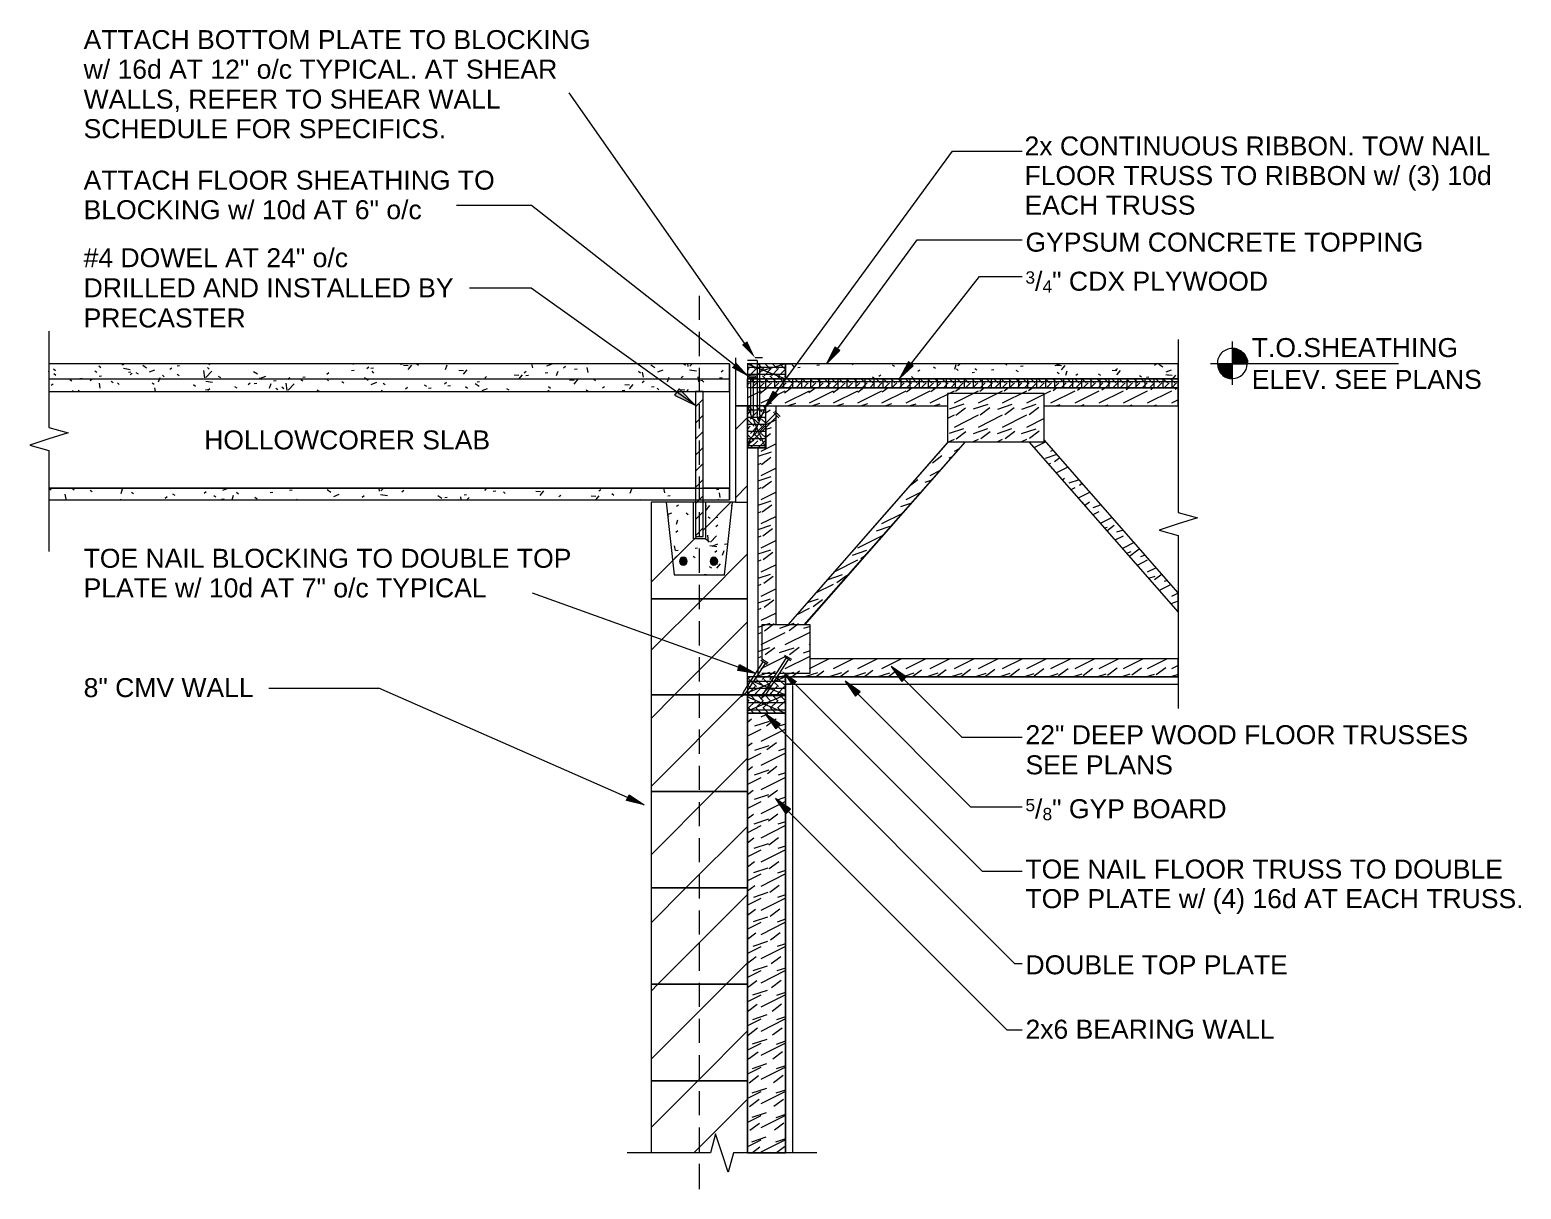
# Model space of a CAD drawing. Header units: inches. Extents: x -4036 to -1914, y 2 to 12338.
# Drawn here: x -1944.53 to -1936.8, y 9.72 to 15.73 of the extents above; entities that cross this region are included whole.
import ezdxf

# ---------------------------------------------------------------- set-up
doc = ezdxf.new("R2010")
doc.units = ezdxf.units.IN
doc.header["$MEASUREMENT"] = 0
for name, color, linetype, lineweight in [('A-DETL', 90, 'Continuous', 9), ('A-DETL-GENF', 92, 'Continuous', 9), ('A-DETL-THIN', 151, 'Continuous', 9), ('G-ANNO-TEXT', 231, 'Continuous', 9)]:
    doc.layers.add(name, color=color, linetype=linetype, lineweight=lineweight)
doc.styles.add('Arial_4', font='arial.ttf', dxfattribs={"height": 0.098425})
doc.styles.add('Arial_5', font='arial.ttf', dxfattribs={"height": 0.063966})
pattern_1 = [(50, (-1975.5493, 0), (0.2868464, -0.0253005), [0.03, -0.33]), (355, (-1975.5493, 0), (-0.055977, 0.3010242), [0.024, -0.264]), (100.451, (-1975.5253, -0.002), (0.2318487, 0.2756287), [0.025, -0.28]), (46.184, (-1975.5493, 0.08), (0.4271362, -0.0661414), [0.045, -0.495]), (96.636, (-1975.5133, 0.074), (0.37346, 0.389769), [0.038, -0.421]), (351.184, (-1975.5493, 0.08), (0.3740793, 0.389267), [0.036, -0.396]), (21, (-1975.5093, 0.06), (0.2386156, -0.1611943), [0.03, -0.33]), (326, (-1975.5093, 0.06), (0.0969808, 0.29042), [0.024, -0.264]), (71.451, (-1975.4893, 0.047), (0.336407, 0.1286678), [0.025, -0.28]), (37.5, (-1975.54929, 0), (0.0047326, 0.13346012), [0.013, -0.248, 0.013, -0.255, -0.265]), (37.5, (-1975.54929, 0), (0.0047326, 0.13346012), [-0.529, 0.013, -0.252]), (7.5, (-1975.54929, 0), (0.10526536, 0.1580924), [0.013, -0.14, 0.013, -0.242, -0.101]), (7.5, (-1975.54929, 0), (0.10526536, 0.1580924), [-0.408, 0.013, -0.088]), (327.5, (-1975.63829, 0), (0.21351848, -0.00915754), [0.013, -0.087, 0.013, -0.299, -0.414]), (327.5, (-1975.63829, 0), (0.21351848, -0.00915754), [-0.412, 0.013, -0.401]), (317.5, (-1975.6783, 0), (0.2332406, 0.0399103), [0.013, -0.117, 0.013, -0.194, -0.294]), (317.5, (-1975.6783, 0), (0.2332406, 0.0399103), [-0.337, 0.013, -0.281])]
pattern_2 = [(0, (-1975.549293, 0), (0, 0.037), []), (315, (-1975.549293, 0), (0.038183766, 0), [0.053, -0.053]), (45, (-1975.549293, 0), (0.038183766, 0), [0.053, -0.053])]
pattern_3 = [(216.87, (-1975.499293, 0.125), (0.374999553, 0.25000067), [0.062, -0.562]), (206.565, (-1975.42429, 0.087), (-0.12521992, -0.125219695), [0.14, -0.14]), (198.435, (-1975.424293, 0.025), (-0.25013605, -0.125542647), [0.079, -0.316])]

msp = doc.modelspace()

# ---------------------------------------------------------------- hatches: boundary and pattern name
at = {"layer": 'A-DETL-GENF', "lineweight": 18}
for points in [[(-1940.7677, 14.0333), (-1940.8082, 14.1197), (-1940.8356, 14.1013)], [(-1940.3958, 14.005), (-1940.3277, 14.0717), (-1940.3543, 14.09)], [(-1938.2944, 14.0033), (-1938.2176, 14.0033), (-1938.2192, 14.0209), (-1938.2249, 14.0381), (-1938.2336, 14.0527), (-1938.2458, 14.0654), (-1938.2605, 14.0751), (-1938.277, 14.0813), (-1938.2944, 14.0836)], [(-1940.8075, 13.9426), (-1940.8075, 13.9454), (-1940.8665, 14.0109), (-1940.8854, 13.9842)], [(-1940.0176, 13.9283), (-1939.9475, 13.9917), (-1939.9727, 14.0133)], [(-1938.2944, 13.9257), (-1938.2944, 14.0033), (-1938.3701, 14.0033), (-1938.3682, 13.9855), (-1938.3626, 13.9692), (-1938.3538, 13.9547), (-1938.3422, 13.9427), (-1938.3281, 13.9336), (-1938.3121, 13.9278)], [(-1940.7171, 13.7748), (-1940.649, 13.8414), (-1940.6756, 13.8598)], [(-1941.1398, 12.9599), (-1941.1346, 12.9606), (-1941.1298, 12.9626), (-1941.1256, 12.9658), (-1941.1224, 12.9699), (-1941.1204, 12.9747), (-1941.1198, 12.9799), (-1941.1204, 12.9851), (-1941.1224, 12.9899), (-1941.1256, 12.994), (-1941.1298, 12.9972), (-1941.1346, 12.9992), (-1941.1398, 12.9999), (-1941.1449, 12.9992), (-1941.1498, 12.9972), (-1941.1539, 12.994), (-1941.1571, 12.9899), (-1941.1591, 12.9851), (-1941.1598, 12.9799), (-1941.1591, 12.9747), (-1941.1571, 12.9699), (-1941.1539, 12.9658), (-1941.1498, 12.9626), (-1941.1449, 12.9606)], [(-1940.981, 12.9599), (-1940.9759, 12.9606), (-1940.971, 12.9626), (-1940.9669, 12.9658), (-1940.9637, 12.9699), (-1940.9617, 12.9747), (-1940.961, 12.9799), (-1940.9617, 12.9851), (-1940.9637, 12.9899), (-1940.9669, 12.994), (-1940.971, 12.9972), (-1940.9759, 12.9992), (-1940.981, 12.9999), (-1940.9862, 12.9992), (-1940.991, 12.9972), (-1940.9952, 12.994), (-1940.9984, 12.9899), (-1941.0004, 12.9851), (-1941.001, 12.9799), (-1941.0004, 12.9747), (-1940.9984, 12.9699), (-1940.9952, 12.9658), (-1940.991, 12.9626), (-1940.9862, 12.9606)], [(-1940.7643, 12.3983), (-1940.8476, 12.445), (-1940.8576, 12.4133)], [(-1940.5736, 12.3325), (-1940.5507, 12.3565), (-1940.6292, 12.4117), (-1940.6127, 12.3882)], [(-1940.0074, 12.3568), (-1939.9837, 12.3803), (-1940.0617, 12.434)], [(-1940.2471, 12.2801), (-1940.2234, 12.3035), (-1940.3014, 12.3572)], [(-1940.6609, 12.1108), (-1940.6383, 12.1348), (-1940.7159, 12.1883)], [(-1941.3426, 11.7179), (-1941.4211, 11.7696), (-1941.4342, 11.7396)], [(-1940.6074, 11.6704), (-1940.5839, 11.6938), (-1940.6619, 11.7494), (-1940.6127, 11.6781)]]:
    msp.add_hatch(color=250, dxfattribs=at).paths.add_polyline_path(points, flags=0)
h = msp.add_hatch(dxfattribs=at)
h.set_pattern_fill('FP_1', color=8, style=0, pattern_type=2)
h.set_pattern_definition(pattern_1)
h.paths.add_polyline_path([(-1941.1021, 13.2974), (-1941.077, 13.2974), (-1941.077, 13.3591), (-1944.4292, 13.3591), (-1944.4292, 13.2974), (-1941.5915, 13.2974)], flags=0)
h.paths.add_polyline_path([(-1941.0369, 13.2974), (-1940.8995, 13.2974), (-1940.8995, 13.3591), (-1941.0369, 13.3591), (-1941.0369, 13.3567)], flags=0)
h.paths.add_polyline_path([(-1941.5915, 13.8599), (-1940.8995, 13.8599), (-1940.8995, 14.0033), (-1944.4292, 14.0033), (-1944.4292, 13.8599), (-1942.5703, 13.8599)], flags=0)
h = msp.add_hatch(dxfattribs=at)
h.set_pattern_fill('FP_3', color=8, style=0, pattern_type=2)
h.set_pattern_definition(pattern_2)
h.paths.add_polyline_path([(-1940.8075, 13.925), (-1940.6108, 13.925), (-1940.6108, 14.0033), (-1940.8075, 14.0033)], flags=0)
h = msp.add_hatch(dxfattribs=at)
h.set_pattern_fill('FP_1', color=8, style=0, pattern_type=2)
h.set_pattern_definition(pattern_1)
h.paths.add_polyline_path([(-1940.3277, 13.925), (-1938.5742, 13.925), (-1938.5744, 14.0033), (-1939.961, 14.0033), (-1939.9475, 13.9917), (-1940.0176, 13.9283), (-1939.978, 14.0033), (-1940.6108, 14.0033), (-1940.6108, 13.925), (-1940.3958, 13.925)], flags=0)
h = msp.add_hatch(dxfattribs=at)
h.set_pattern_fill('FP_3', color=8, style=0, pattern_type=2)
h.set_pattern_definition(pattern_2)
h.paths.add_polyline_path([(-1938.5744, 13.8783), (-1938.5744, 13.925), (-1940.8075, 13.925), (-1940.8075, 13.8783), (-1939.2692, 13.8783)], flags=0)
h = msp.add_hatch(dxfattribs=at)
h.set_pattern_fill('FP_4', color=250, style=0, pattern_type=2)
h.set_pattern_definition([(45, (-1975.54929, 0), (-0.0417193, 0.0417193), [])])
h.paths.add_polyline_path([(-1941.0369, 13.1083), (-1941.0369, 13.8599), (-1941.077, 13.8599), (-1941.077, 13.1083)], flags=0)
h = msp.add_hatch(dxfattribs=at)
h.set_pattern_fill('FP_2', color=8, style=0, pattern_type=2)
h.set_pattern_definition(pattern_3)
h.paths.add_polyline_path([(-1940.7526, 12.38), (-1940.6069, 12.38), (-1940.6292, 12.4117), (-1940.5841, 12.38), (-1940.0237, 12.38), (-1940.0617, 12.434), (-1939.9837, 12.38), (-1938.5744, 12.38), (-1938.5744, 12.4733), (-1940.4826, 12.4733), (-1940.4826, 12.65), (-1940.514, 12.65), (-1939.6775, 13.5983), (-1939.3494, 13.5983), (-1938.5744, 12.715), (-1938.5744, 12.8167), (-1939.2692, 13.6083), (-1939.2692, 13.785), (-1938.5744, 13.785), (-1938.5744, 13.8783), (-1940.8075, 13.8783), (-1940.8075, 13.785), (-1940.7128, 13.785), (-1940.7128, 13.7837), (-1940.6756, 13.8598), (-1940.649, 13.8414), (-1940.7128, 13.779), (-1940.7128, 13.5667), (-1940.7526, 13.5667), (-1940.7526, 12.7817)], flags=0)
h.paths.add_polyline_path([(-1940.6592, 12.65), (-1940.6592, 13.785), (-1939.7694, 13.785), (-1939.7694, 13.5944), (-1940.5977, 12.65), (-1940.6127, 12.65)], flags=0)
h = msp.add_hatch(dxfattribs=at)
h.set_pattern_fill('FP_3', color=8, style=0, pattern_type=2)
h.set_pattern_definition(pattern_2)
h.paths.add_polyline_path([(-1940.7128, 13.5667), (-1940.7128, 13.779), (-1940.7171, 13.7748), (-1940.7128, 13.7837), (-1940.7128, 13.785), (-1940.8075, 13.785), (-1940.8075, 13.5667), (-1940.7171, 13.5667)], flags=0)
h = msp.add_hatch(dxfattribs=at)
h.set_pattern_fill('FP_1', color=8, style=0, pattern_type=2)
h.set_pattern_definition(pattern_1)
h.paths.add_polyline_path([(-1941.1598, 12.91), (-1940.9261, 12.91), (-1940.8856, 13.285), (-1941.0252, 13.285), (-1941.0252, 13.0966), (-1941.0872, 13.0966), (-1941.0872, 13.285), (-1941.2279, 13.285), (-1941.1878, 12.91)], flags=0)
h.paths.add_polyline_path([(-1941.1398, 12.9599), (-1941.1449, 12.9606), (-1941.1498, 12.9626), (-1941.1539, 12.9658), (-1941.1571, 12.9699), (-1941.1591, 12.9747), (-1941.1598, 12.9799), (-1941.1591, 12.9851), (-1941.1571, 12.9899), (-1941.1539, 12.994), (-1941.1498, 12.9972), (-1941.1449, 12.9992), (-1941.1394, 12.9998), (-1941.1346, 12.9992), (-1941.1298, 12.9972), (-1941.1256, 12.994), (-1941.1224, 12.9899), (-1941.1204, 12.9851), (-1941.1198, 12.9799), (-1941.1204, 12.9747), (-1941.1224, 12.9699), (-1941.1256, 12.9658), (-1941.1298, 12.9626), (-1941.1346, 12.9606)], flags=0)
h.paths.add_polyline_path([(-1940.981, 12.9599), (-1940.9862, 12.9606), (-1940.991, 12.9626), (-1940.9952, 12.9658), (-1940.9984, 12.9699), (-1941.0004, 12.9747), (-1941.001, 12.9799), (-1941.0004, 12.9851), (-1940.9984, 12.9899), (-1940.9952, 12.994), (-1940.991, 12.9972), (-1940.9862, 12.9992), (-1940.981, 12.9999), (-1940.9759, 12.9992), (-1940.971, 12.9972), (-1940.9669, 12.994), (-1940.9637, 12.9899), (-1940.9617, 12.9851), (-1940.961, 12.9799), (-1940.9617, 12.9747), (-1940.9637, 12.9699), (-1940.9669, 12.9658), (-1940.9714, 12.9624), (-1940.9759, 12.9606)], flags=0)
h = msp.add_hatch(dxfattribs=at)
h.set_pattern_fill('FP_3', color=8, style=0, pattern_type=2)
h.set_pattern_definition(pattern_2)
h.paths.add_polyline_path([(-1940.6592, 12.2867), (-1940.6108, 12.2867), (-1940.6108, 12.38), (-1940.8075, 12.38), (-1940.8075, 12.2867), (-1940.7526, 12.2867)], flags=0)
h = msp.add_hatch(dxfattribs=at)
h.set_pattern_fill('FP_3', color=8, style=0, pattern_type=2)
h.set_pattern_definition(pattern_2)
h.paths.add_polyline_path([(-1940.6127, 12.1917), (-1940.6108, 12.1917), (-1940.6108, 12.2867), (-1940.8075, 12.2867), (-1940.8075, 12.1917)], flags=0)
h = msp.add_hatch(dxfattribs=at)
h.set_pattern_fill('FP_2', color=8, style=0, pattern_type=2)
h.set_pattern_definition(pattern_3)
h.paths.add_polyline_path([(-1940.7159, 9.9133), (-1940.6108, 9.9133), (-1940.6108, 11.6754), (-1940.6619, 11.7494), (-1940.6108, 11.713), (-1940.6108, 12.1917), (-1940.8075, 12.1917), (-1940.8075, 9.9133)], flags=0)
h.paths.add_polyline_path([(-1940.6609, 12.1108), (-1940.7159, 12.1883), (-1940.6383, 12.1348)], flags=0)
at = {"layer": 'G-ANNO-TEXT'}
msp.add_hatch(color=50, dxfattribs=at).paths.add_polyline_path([(-1941.0777, 13.788), (-1941.1617, 13.8735), (-1941.1859, 13.8396)], flags=0)

# ---------------------------------------------------------------- linework, layer by layer
at = {"layer": 'A-DETL', "lineweight": 18}
for p, q in [((-1940.8219, 14.1105), (-1941.7315, 15.4068)), ((-1940.7171, 13.7748), (-1939.7447, 15.105)), ((-1939.7447, 15.105), (-1939.3826, 15.105)), ((-1941.9262, 14.8226), (-1942.3154, 14.8226)), ((-1940.8027, 13.94), (-1941.9262, 14.8226)), ((-1940.3958, 14.005), (-1939.9281, 14.6448)), ((-1939.9281, 14.6448), (-1939.3826, 14.6448)), ((-1940.0176, 13.9283), (-1939.6038, 14.4551)), ((-1939.6038, 14.4551), (-1939.3826, 14.4551)), ((-1941.057, 14.355), (-1941.057, 14.23)), ((-1944.4292, 14.1725), (-1944.4292, 13.6725)), ((-1941.057, 14.1683), (-1941.057, 14.0433)), ((-1940.3543, 14.09), (-1940.3958, 14.005)), ((-1940.3958, 14.005), (-1940.3277, 14.0717)), ((-1940.3277, 14.0717), (-1940.3543, 14.09)), ((-1938.5744, 14.1283), (-1938.5744, 14.0033)), ((-1938.2944, 14.1183), (-1938.2944, 13.8933)), ((-1938.2944, 14.0817), (-1938.2944, 14.0033)), ((-1940.8775, 13.9953), (-1940.8027, 13.94)), ((-1940.8082, 14.0033), (-1940.6108, 13.925)), ((-1940.6108, 14.0033), (-1940.8082, 14.0033)), ((-1940.7577, 14.02), (-1940.8075, 14.02)), ((-1940.7294, 14.0333), (-1940.7677, 14.0333)), ((-1940.7577, 14.02), (-1940.7577, 13.7384)), ((-1940.6108, 14.0033), (-1940.7425, 13.9634)), ((-1940.7425, 13.7384), (-1940.7425, 14.0033)), ((-1940.6108, 14.0033), (-1940.5725, 14.0033)), ((-1938.5744, 14.0033), (-1940.6108, 14.0033)), ((-1940.6108, 14.0033), (-1940.6108, 13.925)), ((-1940.6108, 13.925), (-1940.6108, 14.0033)), ((-1939.9727, 14.0133), (-1940.0176, 13.9283)), ((-1939.9475, 13.9917), (-1939.9727, 14.0133)), ((-1938.5744, 14.0033), (-1938.5744, 13.2317)), ((-1938.0725, 14.0033), (-1938.4075, 14.0033)), ((-1938.2944, 14.0033), (-1938.3692, 14.0033)), ((-1938.2944, 13.9267), (-1938.2944, 14.0033)), ((-1938.2944, 14.0033), (-1938.2142, 14.0033)), ((-1937.4326, 14.0033), (-1938.0725, 14.0033)), ((-1941.057, 13.9817), (-1941.057, 13.8599)), ((-1940.8027, 13.94), (-1940.8854, 13.9842)), ((-1940.8075, 13.8783), (-1940.8075, 13.925)), ((-1940.7577, 13.925), (-1940.8075, 13.925)), ((-1940.7655, 13.9383), (-1940.8027, 13.9383)), ((-1940.7655, 13.93), (-1940.7992, 13.93)), ((-1940.7909, 13.93), (-1940.7909, 13.7484)), ((-1940.776, 13.7483), (-1940.776, 13.93)), ((-1938.5744, 13.925), (-1940.7425, 13.925)), ((-1940.7425, 13.925), (-1940.6108, 13.925)), ((-1940.7128, 13.8783), (-1940.7128, 13.925)), ((-1940.6658, 13.8783), (-1940.6658, 13.925)), ((-1940.6191, 13.8783), (-1940.6191, 13.925)), ((-1940.6108, 13.925), (-1938.5744, 13.925)), ((-1940.5725, 13.8783), (-1940.5725, 13.925)), ((-1940.5261, 13.8783), (-1940.5261, 13.925)), ((-1940.4794, 13.8783), (-1940.4794, 13.925)), ((-1940.4325, 13.8783), (-1940.4325, 13.925)), ((-1940.3858, 13.8783), (-1940.3858, 13.925)), ((-1940.3377, 13.8783), (-1940.3377, 13.925)), ((-1940.291, 13.8783), (-1940.291, 13.925)), ((-1940.2444, 13.8783), (-1940.2444, 13.925)), ((-1940.1977, 13.8783), (-1940.1977, 13.925)), ((-1940.151, 13.8783), (-1940.151, 13.925)), ((-1940.1044, 13.8783), (-1940.1044, 13.925)), ((-1940.0577, 13.8783), (-1940.0577, 13.925)), ((-1940.0176, 13.9283), (-1939.9475, 13.9917)), ((-1940.011, 13.8783), (-1940.011, 13.925)), ((-1939.9644, 13.8783), (-1939.9644, 13.925)), ((-1939.916, 13.8783), (-1939.916, 13.925)), ((-1939.8693, 13.8783), (-1939.8693, 13.925)), ((-1939.8227, 13.8783), (-1939.8227, 13.925)), ((-1939.776, 13.8783), (-1939.776, 13.925)), ((-1939.7293, 13.8783), (-1939.7293, 13.925)), ((-1939.6827, 13.8783), (-1939.6827, 13.925)), ((-1939.636, 13.8783), (-1939.636, 13.925)), ((-1939.5893, 13.8783), (-1939.5893, 13.925)), ((-1939.5427, 13.8783), (-1939.5427, 13.925)), ((-1939.496, 13.8783), (-1939.496, 13.925)), ((-1939.4476, 13.8783), (-1939.4476, 13.925)), ((-1939.4009, 13.8783), (-1939.4009, 13.925)), ((-1939.3543, 13.8783), (-1939.3543, 13.925)), ((-1939.3076, 13.8783), (-1939.3076, 13.925)), ((-1939.2609, 13.8783), (-1939.2609, 13.925)), ((-1939.2143, 13.8783), (-1939.2143, 13.925)), ((-1939.1676, 13.8783), (-1939.1676, 13.925)), ((-1939.1209, 13.8783), (-1939.1209, 13.925)), ((-1939.0743, 13.8783), (-1939.0743, 13.925)), ((-1939.0259, 13.8783), (-1939.0259, 13.925)), ((-1938.9792, 13.8783), (-1938.9792, 13.925)), ((-1938.9326, 13.8783), (-1938.9326, 13.925)), ((-1938.8859, 13.8783), (-1938.8859, 13.925)), ((-1938.8392, 13.8783), (-1938.8392, 13.925)), ((-1938.7926, 13.8783), (-1938.7926, 13.925)), ((-1938.7459, 13.8783), (-1938.7459, 13.925)), ((-1938.6992, 13.8783), (-1938.6992, 13.925)), ((-1938.6526, 13.8783), (-1938.6526, 13.925)), ((-1938.6059, 13.8783), (-1938.6059, 13.925)), ((-1940.7577, 13.8783), (-1940.8075, 13.8783)), ((-1940.7425, 13.8783), (-1938.5744, 13.8783)), ((-1938.5744, 13.8783), (-1940.7425, 13.8783)), ((-1940.6756, 13.8598), (-1940.7171, 13.7748)), ((-1940.7171, 13.7748), (-1940.649, 13.8414)), ((-1940.649, 13.8414), (-1940.6756, 13.8598)), ((-1939.7694, 13.8483), (-1939.7694, 13.5983)), ((-1939.2692, 13.8483), (-1939.7694, 13.8483)), ((-1939.2692, 13.5983), (-1939.2692, 13.8483)), ((-1941.057, 13.7934), (-1941.057, 13.6684)), ((-1940.8075, 13.785), (-1940.8693, 13.785)), ((-1940.8693, 13.785), (-1940.8075, 13.785)), ((-1940.8075, 13.5667), (-1940.8075, 13.785)), ((-1940.7909, 13.7469), (-1940.8075, 13.785)), ((-1940.7128, 13.785), (-1940.7796, 13.6281)), ((-1940.7425, 13.785), (-1940.7121, 13.785)), ((-1940.7128, 13.7837), (-1940.7128, 13.785)), ((-1940.7128, 13.6949), (-1940.7128, 13.779)), ((-1940.7066, 13.785), (-1939.7694, 13.785)), ((-1940.6592, 13.7517), (-1940.6592, 13.785)), ((-1939.2692, 13.785), (-1938.5744, 13.785)), ((-1940.8693, 13.663), (-1940.8075, 13.725)), ((-1940.6644, 13.7433), (-1940.7913, 13.6163)), ((-1940.776, 13.7483), (-1940.7836, 13.7179)), ((-1940.7514, 13.6563), (-1940.7817, 13.7257)), ((-1940.7795, 13.6048), (-1940.6527, 13.7316)), ((-1940.7501, 13.7079), (-1940.7577, 13.7384)), ((-1940.7425, 13.7384), (-1940.7501, 13.7079)), ((-1940.6445, 13.7233), (-1940.6726, 13.7516)), ((-1940.6378, 13.73), (-1940.6658, 13.7583)), ((-1940.6592, 12.65), (-1940.6592, 13.7251)), ((-1944.4292, 13.6141), (-1944.5274, 13.5808)), ((-1944.4292, 13.6725), (-1944.329, 13.6458)), ((-1944.329, 13.6458), (-1944.4292, 13.6141)), ((-1940.7913, 13.6163), (-1940.8053, 13.5863)), ((-1940.7128, 13.5667), (-1940.7443, 13.6401)), ((-1940.7128, 13.6716), (-1940.7128, 13.5667)), ((-1938.5744, 12.8167), (-1939.2692, 13.6083)), ((-1944.5274, 13.5808), (-1944.4292, 13.5541)), ((-1944.4292, 13.5541), (-1944.4292, 13.0293)), ((-1941.057, 13.605), (-1941.057, 13.48)), ((-1940.8075, 13.5667), (-1940.794, 13.5944)), ((-1940.8075, 13.285), (-1940.8075, 13.5667)), ((-1940.7128, 13.5667), (-1940.8075, 13.5667)), ((-1940.8053, 13.5863), (-1940.7795, 13.6048)), ((-1940.7526, 13.5667), (-1940.7526, 12.4199)), ((-1939.766, 13.5983), (-1940.5977, 12.65)), ((-1940.5092, 12.65), (-1939.6775, 13.5983)), ((-1939.7694, 13.5983), (-1939.2692, 13.5983)), ((-1939.3494, 13.5983), (-1938.5744, 12.715)), ((-1941.057, 13.4183), (-1941.057, 13.2974)), ((-1940.8693, 13.3087), (-1940.8075, 13.3717)), ((-1941.306, 13.285), (-1941.306, 12.785)), ((-1941.057, 13.2333), (-1941.057, 13.1083)), ((-1941.0369, 13.1407), (-1940.8926, 13.285)), ((-1940.8693, 13.285), (-1940.8075, 13.285)), ((-1940.8075, 12.785), (-1940.8075, 13.285)), ((-1938.5744, 13.2317), (-1938.4742, 13.205)), ((-1938.5744, 13.1733), (-1938.6726, 13.14)), ((-1938.4742, 13.205), (-1938.5744, 13.1733)), ((-1941.306, 12.8717), (-1941.0693, 13.1083)), ((-1938.6726, 13.14), (-1938.5744, 13.1133)), ((-1938.5744, 13.1133), (-1938.5744, 12.3417)), ((-1941.057, 13.045), (-1941.057, 12.92)), ((-1941.0391, 12.785), (-1940.8075, 13.0183)), ((-1941.057, 12.8567), (-1941.057, 12.7317)), ((-1940.7643, 12.3983), (-1941.9208, 12.8135)), ((-1941.306, 12.785), (-1941.306, 12.2867)), ((-1940.8075, 12.785), (-1941.306, 12.785)), ((-1941.306, 12.785), (-1940.8075, 12.785)), ((-1941.306, 12.5183), (-1941.0391, 12.785)), ((-1940.8075, 12.335), (-1940.8075, 12.785)), ((-1941.186, 12.2867), (-1940.8075, 12.665)), ((-1941.057, 12.6683), (-1941.057, 12.5433)), ((-1940.4826, 12.65), (-1940.7325, 12.65)), ((-1940.7325, 12.65), (-1940.7325, 12.4723)), ((-1940.4826, 12.4), (-1940.4826, 12.65)), ((-1941.057, 12.4817), (-1941.057, 12.3567)), ((-1940.7277, 12.4583), (-1940.8259, 12.3067)), ((-1940.8144, 12.2983), (-1940.7142, 12.45)), ((-1940.7043, 12.4439), (-1940.7376, 12.4645)), ((-1940.6993, 12.4517), (-1940.7325, 12.4723)), ((-1940.606, 12.4783), (-1940.7225, 12.3)), ((-1940.7103, 12.2901), (-1940.5938, 12.4707)), ((-1940.5819, 12.4634), (-1940.6169, 12.4851)), ((-1940.5776, 12.47), (-1940.6126, 12.4917)), ((-1938.5744, 12.4733), (-1940.4826, 12.4733)), ((-1940.8576, 12.4133), (-1940.8476, 12.445)), ((-1940.7643, 12.3983), (-1940.8576, 12.4133)), ((-1940.8476, 12.445), (-1940.7643, 12.3983)), ((-1940.6702, 12.38), (-1940.7604, 12.38)), ((-1940.7526, 12.38), (-1940.6702, 12.38)), ((-1940.7325, 12.4), (-1940.6572, 12.4)), ((-1940.6108, 12.38), (-1940.6673, 12.3568)), ((-1940.6108, 12.38), (-1940.6523, 12.38)), ((-1940.6523, 12.38), (-1940.6108, 12.38)), ((-1940.6394, 12.4), (-1940.621, 12.4)), ((-1940.6126, 12.4), (-1940.4826, 12.4)), ((-1940.6069, 12.38), (-1940.6108, 12.38)), ((-1940.6108, 12.38), (-1940.6108, 12.3417)), ((-1940.0237, 12.38), (-1940.5841, 12.38)), ((-1940.0617, 12.434), (-1940.0074, 12.3568)), ((-1939.9837, 12.3803), (-1940.0617, 12.434)), ((-1940.0074, 12.3568), (-1939.9837, 12.3803)), ((-1938.5744, 12.38), (-1939.9837, 12.38)), ((-1943.289, 12.322), (-1942.7189, 12.322)), ((-1941.3426, 11.7179), (-1942.7189, 12.322)), ((-1941.057, 12.2933), (-1941.057, 12.1683)), ((-1940.8259, 12.3067), (-1940.8386, 12.2761)), ((-1940.8144, 12.2983), (-1940.8386, 12.2761)), ((-1940.6932, 12.3448), (-1940.8075, 12.2967)), ((-1940.7759, 12.3566), (-1940.7049, 12.327)), ((-1940.7225, 12.3), (-1940.7338, 12.2686)), ((-1940.691, 12.32), (-1940.6108, 12.2867)), ((-1940.58, 12.3417), (-1940.6108, 12.3417)), ((-1940.6108, 12.3417), (-1940.6108, 11.713)), ((-1940.6108, 12.3417), (-1940.58, 12.3417)), ((-1940.6108, 12.2867), (-1940.6108, 12.3417)), ((-1940.6108, 12.3417), (-1940.6108, 11.713)), ((-1940.5725, 9.9133), (-1940.5725, 12.3325)), ((-1940.5648, 12.3417), (-1940.2904, 12.3417)), ((-1940.5621, 12.3446), (-1939.59, 11.3725)), ((-1940.3014, 12.3572), (-1940.2471, 12.2801)), ((-1940.2234, 12.3035), (-1940.3014, 12.3572)), ((-1940.2788, 12.3417), (-1938.5744, 12.3417)), ((-1940.2471, 12.2801), (-1940.2234, 12.3035)), ((-1939.9959, 12.3682), (-1939.6957, 12.068)), ((-1938.5744, 12.3417), (-1938.5744, 12.2167)), ((-1941.306, 12.2867), (-1941.306, 11.7867)), ((-1940.8075, 12.2867), (-1941.306, 12.2867)), ((-1941.306, 12.2867), (-1940.8075, 12.2867)), ((-1941.306, 12.165), (-1941.186, 12.2867)), ((-1941.306, 11.8117), (-1940.8327, 12.2867)), ((-1940.8075, 11.7867), (-1940.8075, 12.2867)), ((-1940.6108, 12.2867), (-1940.8075, 12.2017)), ((-1940.8075, 12.2867), (-1940.7273, 12.2867)), ((-1940.8075, 12.2767), (-1940.6108, 12.1917)), ((-1940.7338, 12.2686), (-1940.7103, 12.2901)), ((-1940.7141, 12.2867), (-1940.6108, 12.2867)), ((-1940.6108, 12.1917), (-1940.6108, 12.2867)), ((-1940.2356, 12.2915), (-1939.6506, 11.7065)), ((-1940.8075, 12.1917), (-1940.6108, 12.1917)), ((-1940.7159, 12.1883), (-1940.6609, 12.1108)), ((-1940.6383, 12.1348), (-1940.7159, 12.1883)), ((-1941.057, 12.1067), (-1941.057, 11.9817)), ((-1940.6609, 12.1108), (-1940.6383, 12.1348)), ((-1940.65, 12.1224), (-1939.4226, 10.895)), ((-1939.6957, 12.068), (-1939.3826, 12.068)), ((-1941.057, 11.92), (-1941.057, 11.795)), ((-1940.9793, 11.7867), (-1940.8075, 11.9583)), ((-1941.4342, 11.7396), (-1941.4211, 11.7696)), ((-1941.4211, 11.7696), (-1941.3426, 11.7179)), ((-1941.306, 11.7867), (-1941.306, 11.2867)), ((-1940.8075, 11.7867), (-1941.306, 11.7867)), ((-1941.306, 11.7867), (-1940.8075, 11.7867)), ((-1941.306, 11.4583), (-1940.9793, 11.7867)), ((-1940.8075, 11.2867), (-1940.8075, 11.7867)), ((-1941.3426, 11.7179), (-1941.4342, 11.7396)), ((-1941.057, 11.7317), (-1941.057, 11.6067)), ((-1940.6619, 11.7494), (-1940.6074, 11.6704)), ((-1940.5839, 11.6938), (-1940.6619, 11.7494)), ((-1940.6108, 11.6754), (-1940.6108, 9.9133)), ((-1940.6108, 11.6754), (-1940.6108, 9.9133)), ((-1940.6074, 11.6704), (-1940.5839, 11.6938)), ((-1940.5951, 11.6826), (-1939.4625, 10.55)), ((-1939.6506, 11.7065), (-1939.3826, 11.7065)), ((-1941.1259, 11.2867), (-1940.8075, 11.605)), ((-1941.057, 11.545), (-1941.057, 11.42)), ((-1939.59, 11.3725), (-1939.3826, 11.3725)), ((-1941.057, 11.3567), (-1941.057, 11.2317)), ((-1941.306, 11.2867), (-1941.306, 10.7867)), ((-1940.8075, 11.2867), (-1941.306, 11.2867)), ((-1941.306, 11.2867), (-1940.8075, 11.2867)), ((-1941.306, 11.105), (-1941.1259, 11.2867)), ((-1941.271, 10.7867), (-1940.8075, 11.2517)), ((-1940.8075, 10.7867), (-1940.8075, 11.2867)), ((-1941.057, 11.17), (-1941.057, 11.045)), ((-1941.057, 11.0014), (-1941.057, 10.8567)), ((-1940.9178, 10.7867), (-1940.8075, 10.8983)), ((-1939.4226, 10.895), (-1939.3826, 10.895)), ((-1941.306, 10.7867), (-1941.306, 10.2867)), ((-1940.8075, 10.7867), (-1941.306, 10.7867)), ((-1941.306, 10.7867), (-1940.8075, 10.7867)), ((-1941.306, 10.7517), (-1941.271, 10.7867)), ((-1941.306, 10.3983), (-1940.9178, 10.7867)), ((-1941.057, 10.795), (-1941.057, 10.67)), ((-1940.8075, 10.2867), (-1940.8075, 10.7867)), ((-1941.057, 10.6083), (-1941.057, 10.4833)), ((-1941.0643, 10.2867), (-1940.8075, 10.545)), ((-1939.4625, 10.55), (-1939.3826, 10.55)), ((-1941.057, 10.42), (-1941.057, 10.295)), ((-1941.306, 10.2867), (-1941.306, 9.9133)), ((-1940.8075, 10.2867), (-1941.306, 10.2867)), ((-1941.306, 10.2867), (-1940.8075, 10.2867)), ((-1941.306, 10.045), (-1941.0643, 10.2867)), ((-1940.8075, 9.9133), (-1940.8075, 10.2867)), ((-1941.057, 10.2333), (-1941.057, 10.1083)), ((-1941.0858, 9.9133), (-1940.8075, 10.1917)), ((-1941.057, 10.045), (-1941.057, 9.9133)), ((-1940.9727, 10.0117), (-1940.9993, 9.9133)), ((-1940.9392, 9.9133), (-1940.9727, 10.0117)), ((-1941.306, 9.9133), (-1941.4311, 9.9133)), ((-1940.9993, 9.9133), (-1941.306, 9.9133)), ((-1940.9077, 9.8133), (-1940.9392, 9.9133)), ((-1940.8794, 9.9133), (-1940.9077, 9.8133)), ((-1940.5725, 9.9133), (-1940.8794, 9.9133)), ((-1940.6108, 9.9133), (-1940.8075, 9.9133)), ((-1940.4477, 9.9133), (-1940.5725, 9.9133)), ((-1941.057, 9.8566), (-1941.057, 9.725))]:
    msp.add_line(p, q, dxfattribs=at)
for centre, radius, start, end in [((-1938.2955, 14.0064), 0.0753, 89.13742, 182.31952), ((-1938.2942, 14.0049), 0.0782, 269.82845, 358.85033)]:
    msp.add_arc(centre, radius, start, end, dxfattribs=at)
for points in [[(-1938.2944, 14.0817), (-1938.2499, 14.0817), (-1938.2142, 14.0476), (-1938.2142, 14.0033)], [(-1938.2944, 13.9267), (-1938.3367, 13.9267), (-1938.3692, 13.9609), (-1938.3692, 14.0033)]]:
    msp.add_open_spline(points, degree=3, dxfattribs=at)
at = {"layer": 'A-DETL-THIN', "lineweight": 18}
for p, q in [((-1938.2944, 14.0836), (-1938.2944, 14.0033)), ((-1940.8995, 14.0033), (-1944.4292, 14.0033)), ((-1944.4292, 14.0033), (-1944.4292, 13.8599)), ((-1940.8995, 14.0033), (-1944.4292, 14.0033)), ((-1940.8995, 13.8599), (-1940.8995, 14.0033)), ((-1940.8995, 14.0033), (-1940.8995, 13.2974)), ((-1940.8693, 14.0346), (-1940.8693, 13.285)), ((-1940.6108, 14.0033), (-1940.8075, 14.0033)), ((-1940.8075, 14.0033), (-1940.8075, 13.925)), ((-1939.978, 14.0033), (-1940.6108, 14.0033)), ((-1940.6108, 13.925), (-1940.6108, 14.0033)), ((-1938.5742, 14.0033), (-1939.961, 14.0033)), ((-1938.5742, 13.925), (-1938.5742, 14.0033)), ((-1938.2944, 14.0033), (-1938.3701, 14.0033)), ((-1938.2944, 14.0033), (-1938.2176, 14.0033)), ((-1938.2944, 13.9257), (-1938.2944, 14.0033)), ((-1944.4292, 13.925), (-1940.8995, 13.925)), ((-1940.8075, 13.925), (-1940.8075, 13.8783)), ((-1940.8075, 13.925), (-1940.6108, 13.925)), ((-1938.5744, 13.925), (-1940.6108, 13.925)), ((-1938.5744, 13.8783), (-1938.5744, 13.925)), ((-1944.4292, 13.8599), (-1941.077, 13.8599)), ((-1944.4292, 13.8599), (-1940.8995, 13.8599)), ((-1941.0369, 13.8599), (-1941.077, 13.8599)), ((-1941.077, 13.8599), (-1941.077, 13.1083)), ((-1941.077, 13.8599), (-1941.077, 13.1083)), ((-1941.0369, 13.8599), (-1941.077, 13.8599)), ((-1941.0369, 13.8599), (-1940.8995, 13.8599)), ((-1941.0369, 13.1083), (-1941.0369, 13.8599)), ((-1941.0369, 13.1083), (-1941.0369, 13.8599)), ((-1938.5744, 13.8783), (-1940.8075, 13.8783)), ((-1940.8075, 13.8783), (-1940.8075, 13.785)), ((-1938.5744, 13.785), (-1938.5744, 13.8783)), ((-1940.7128, 13.785), (-1940.8075, 13.785)), ((-1940.8075, 13.785), (-1940.8075, 13.5667)), ((-1940.7128, 13.7837), (-1940.7128, 13.785)), ((-1940.7128, 13.5667), (-1940.7128, 13.779)), ((-1940.6592, 12.65), (-1940.6592, 13.785)), ((-1940.6592, 13.785), (-1939.7694, 13.785)), ((-1939.7694, 13.785), (-1939.7694, 13.5944)), ((-1939.2692, 13.6083), (-1939.2692, 13.785)), ((-1939.2692, 13.785), (-1938.5744, 13.785)), ((-1940.7836, 13.7179), (-1940.7909, 13.7484)), ((-1938.5744, 12.8167), (-1939.2692, 13.6083)), ((-1940.8075, 13.5667), (-1940.7128, 13.5667)), ((-1940.7526, 13.5667), (-1940.7526, 12.38)), ((-1939.7694, 13.5944), (-1940.5977, 12.65)), ((-1940.514, 12.65), (-1939.6775, 13.5983)), ((-1939.6775, 13.5983), (-1939.3494, 13.5983)), ((-1939.3494, 13.5983), (-1938.5744, 12.715)), ((-1941.077, 13.3591), (-1944.4292, 13.3591)), ((-1944.4292, 13.3591), (-1944.4292, 13.2974)), ((-1944.4292, 13.3591), (-1940.8995, 13.3591)), ((-1940.8995, 13.3591), (-1941.0369, 13.3591)), ((-1940.8995, 13.2974), (-1940.8995, 13.3591)), ((-1944.4292, 13.2974), (-1941.077, 13.2974)), ((-1944.4292, 13.2974), (-1940.8995, 13.2974)), ((-1940.8693, 13.285), (-1941.306, 13.285)), ((-1941.2279, 13.285), (-1941.1878, 12.91)), ((-1941.0872, 13.285), (-1941.2279, 13.285)), ((-1941.0872, 13.0966), (-1941.0872, 13.285)), ((-1941.0369, 13.2974), (-1940.8995, 13.2974)), ((-1940.8856, 13.285), (-1941.0252, 13.285)), ((-1941.0252, 13.285), (-1941.0252, 13.0966)), ((-1940.9261, 12.91), (-1940.8856, 13.285)), ((-1941.0252, 13.0966), (-1941.0872, 13.0966)), ((-1941.077, 13.1083), (-1941.0369, 13.1083)), ((-1941.077, 13.1083), (-1941.0369, 13.1083)), ((-1941.1878, 12.91), (-1940.9261, 12.91)), ((-1938.5744, 12.715), (-1938.5744, 12.8167)), ((-1940.5977, 12.65), (-1940.6592, 12.65)), ((-1940.4826, 12.65), (-1940.514, 12.65)), ((-1940.4826, 12.4733), (-1940.4826, 12.65)), ((-1938.5744, 12.4733), (-1940.4826, 12.4733)), ((-1938.5744, 12.38), (-1938.5744, 12.4733)), ((-1940.7526, 12.38), (-1940.8075, 12.38)), ((-1940.8075, 12.38), (-1940.8075, 12.2867)), ((-1940.7526, 12.38), (-1940.6069, 12.38)), ((-1940.6108, 12.2867), (-1940.6108, 12.38)), ((-1940.5841, 12.38), (-1940.0237, 12.38)), ((-1939.9837, 12.38), (-1938.5744, 12.38)), ((-1940.6108, 12.2867), (-1940.8075, 12.2867)), ((-1940.8075, 12.2867), (-1940.8075, 12.1917)), ((-1940.6108, 12.1917), (-1940.6108, 12.2867)), ((-1940.6108, 12.1917), (-1940.8075, 12.1917)), ((-1940.8075, 12.1917), (-1940.8075, 9.9133)), ((-1940.6108, 11.713), (-1940.6108, 12.1917)), ((-1940.6108, 9.9133), (-1940.6108, 11.6754)), ((-1940.8075, 9.9133), (-1940.6108, 9.9133))]:
    msp.add_line(p, q, dxfattribs=at)
for centre, radius, start, end in [((-1938.2959, 14.0053), 0.0783, 358.53255, 88.91829), ((-1941.1398, 12.9799), 0.02, 360, 180), ((-1940.981, 12.9799), 0.02, 360, 180), ((-1941.1398, 12.9799), 0.02, 180, 0), ((-1940.981, 12.9799), 0.02, 180, 0)]:
    msp.add_arc(centre, radius, start, end, dxfattribs=at)
msp.add_open_spline([(-1938.3701, 14.0033), (-1938.3701, 13.9971), (-1938.3688, 13.9853), (-1938.3613, 13.9633), (-1938.3482, 13.9465), (-1938.3338, 13.9365), (-1938.3263, 13.9326), (-1938.3145, 13.9277), (-1938.3036, 13.9258), (-1938.2944, 13.9257)], degree=3, knots=[0, 0, 0, 0, 0.142857, 0.285714, 0.571429, 0.678571, 0.732143, 0.785714, 1, 1, 1, 1], dxfattribs=at)
at = {"layer": 'G-ANNO-TEXT', "color": 50}
for p, q in [((-1941.9276, 14.3943), (-1942.2487, 14.3943)), ((-1941.0777, 13.788), (-1941.9276, 14.3943)), ((-1941.1617, 13.8735), (-1941.1859, 13.8396)), ((-1941.1859, 13.8396), (-1941.0777, 13.788)), ((-1941.0777, 13.788), (-1941.1617, 13.8735))]:
    msp.add_line(p, q, dxfattribs=at)

# ---------------------------------------------------------------- texts
at = {"layer": 'G-ANNO-TEXT', "color": 7, "attachment_point": 1}
for s, insert, char_height, width, style in [('ATTACH BOTTOM PLATE TO BLOCKING', (-1944.2485, 15.7325), 0.098425, 3.190969, 'Arial_4'), ('w/ 16d AT 12" o/c TYPICAL. AT SHEAR', (-1944.2485, 15.5791), 0.098425, 2.9795, 'Arial_4'), ('WALLS, REFER TO SHEAR WALL', (-1944.2485, 15.4241), 0.098425, 2.629156, 'Arial_4'), ('SCHEDULE FOR SPECIFICS.', (-1944.2485, 15.2708), 0.098425, 2.2725, 'Arial_4'), ('2x CONTINUOUS RIBBON. TOW NAIL', (-1939.3709, 15.1812), 0.098425, 2.935312, 'Arial_4'), ('ATTACH FLOOR SHEATHING TO', (-1944.2485, 15.0041), 0.098425, 2.588125, 'Arial_4'), ('FLOOR TRUSS TO RIBBON w/ (3) 10d', (-1939.3709, 15.0279), 0.098425, 2.935312, 'Arial_4'), ('BLOCKING w/ 10d AT 6" o/c', (-1944.2485, 14.8508), 0.098425, 2.124156, 'Arial_4'), ('EACH TRUSS', (-1939.3709, 14.8745), 0.09843, 1.073125, 'Arial_4'), ('GYPSUM CONCRETE TOPPING', (-1939.366, 14.6826), 0.098425, 2.496594, 'Arial_4'), ('#4 DOWEL AT 24" o/c ', (-1944.2485, 14.6021), 0.098425, 1.717, 'Arial_4'), ('3', (-1939.366, 14.4823), 0.064, 0.059969, 'Arial_5'), ('/', (-1939.3165, 14.4803), 0.0984, 0.047344, 'Arial_4'), ('" C', (-1939.2279, 14.4803), 0.09843, 0.22725, 'Arial_4'), ('DX PLYWOOD', (-1939.0404, 14.4803), 0.09843, 1.133094, 'Arial_4'), ('DRILLED AND INSTALLED BY ', (-1944.2485, 14.4459), 0.098425, 2.326156, 'Arial_4'), ('4', (-1939.2774, 14.4357), 0.064, 0.059969, 'Arial_5'), ('PRECASTER', (-1944.2485, 14.2896), 0.09843, 1.016312, 'Arial_4'), ('T.O.SHEATHING', (-1938.1926, 14.1363), 0.098425, 1.300375, 'Arial_4'), ('ELEV. SEE PLANS', (-1938.1926, 13.9714), 0.098425, 1.43925, 'Arial_4'), ('HOLLOWCORER SLAB', (-1943.6235, 13.6576), 0.098425, 1.795906, 'Arial_4'), ('TOE NAIL BLOCKING TO DOUBLE TOP', (-1944.2485, 13.0441), 0.098425, 3.067875, 'Arial_4'), ('PLATE w/ 10d AT 7" o/c TYPICAL', (-1944.2485, 12.8908), 0.098425, 2.534469, 'Arial_4'), ('8" CMV WALL', (-1944.2485, 12.3737), 0.098425, 1.069969, 'Arial_4'), ('22" DEEP WOOD FLOOR TRUSSES', (-1939.366, 12.1297), 0.098425, 2.783812, 'Arial_4'), ('SEE PLANS', (-1939.366, 11.9735), 0.09843, 0.921625, 'Arial_4'), ('5', (-1939.366, 11.7479), 0.064, 0.059969, 'Arial_5'), ('/', (-1939.3165, 11.7459), 0.0984, 0.047344, 'Arial_4'), ('8', (-1939.2774, 11.7013), 0.064, 0.059969, 'Arial_5'), ('" GYP BOARD', (-1939.2279, 11.7459), 0.098425, 1.095219, 'Arial_4'), ('TOE NAIL FLOOR TRUSS TO DOUBLE', (-1939.366, 11.4333), 0.098425, 3.001594, 'Arial_4'), ('TOP PLATE w/ (4) 16d AT EACH TRUSS.', (-1939.366, 11.28), 0.098425, 3.134156, 'Arial_4'), ('DOUBLE TOP PLATE', (-1939.366, 10.9371), 0.098425, 1.647563, 'Arial_4'), ('2x6 BEARING WALL', (-1939.366, 10.6033), 0.098425, 1.5655, 'Arial_4')]:
    msp.add_mtext(s, dxfattribs=dict(at, insert=insert, char_height=char_height, width=width, style=style))

doc.saveas('drawing.dxf')
